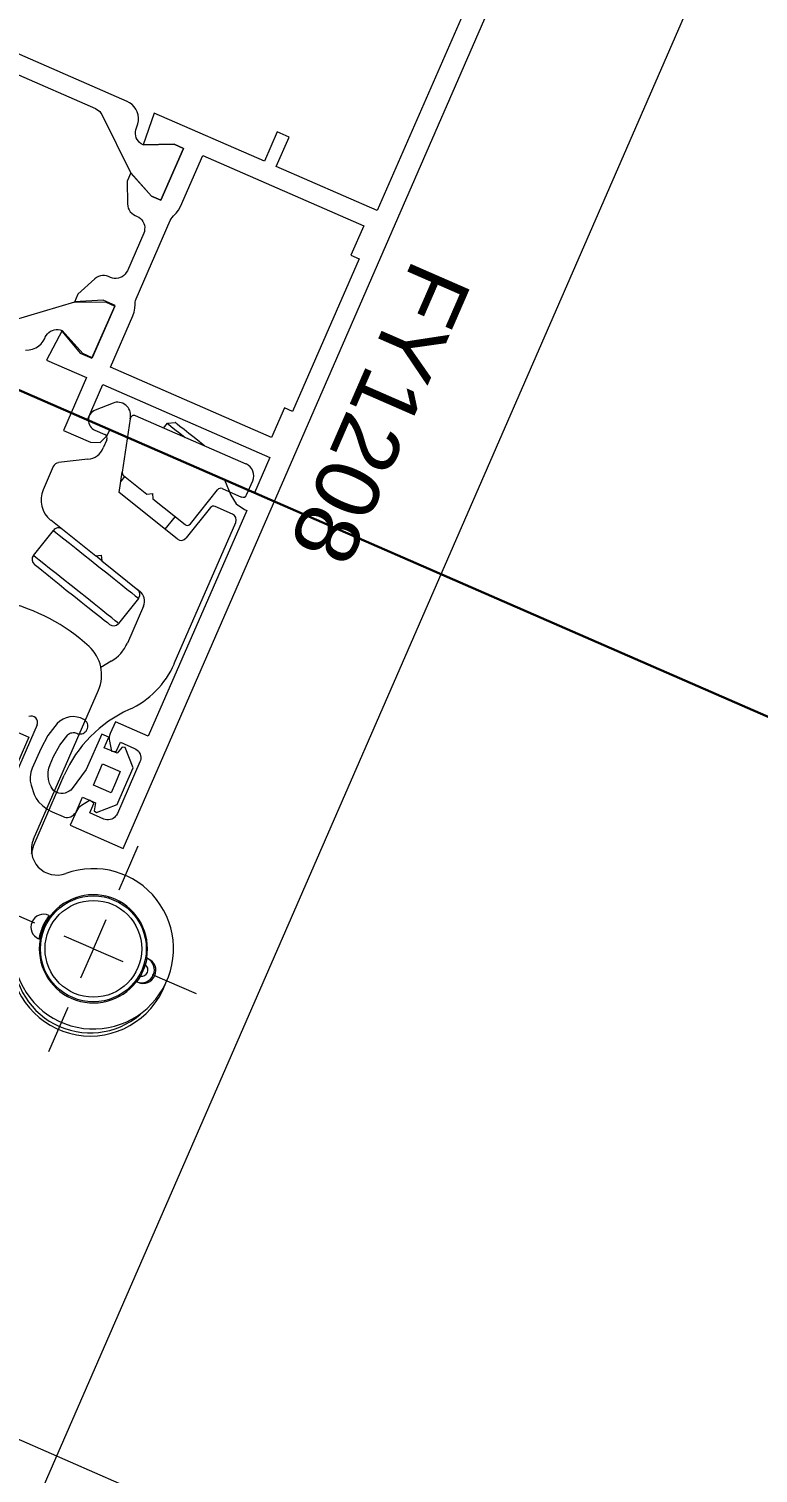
# Model space of a CAD drawing. Header units: millimetres. Extents: x -37281 to 954596, y -59787 to 956680.
# Drawn here: x 8139.1 to 8196, y -9107.6 to -8995.1 of the extents above; entities that cross this region are included whole.
import ezdxf
from ezdxf.enums import TextEntityAlignment as Align

# ---------------------------------------------------------------- set-up
doc = ezdxf.new("R2010")
doc.units = ezdxf.units.MM
doc.header["$MEASUREMENT"] = 0
for name, color, linetype, lineweight in [('0_Pen_No__2', 8, 'Continuous', 15), ('0_Pen_No__7', 7, 'Continuous', 35), ('0_Pen_No__9', 7, 'Continuous', 13), ('New_A-25-M_Wall_Ext_Pen_No__87', 8, 'Continuous', 20), ('New_ArchiCAD Windows_Pen_No__1', 7, 'Continuous', 13)]:
    doc.layers.add(name, color=color, linetype=linetype, lineweight=lineweight)
for name, color, linetype in [('A-15-MG_Structural_Grid', 7, 'Continuous'), ('New_A-25-M_Wall_Ext', 7, 'Continuous'), ('New_ArchiCAD Windows', 7, 'Continuous')]:
    doc.layers.add(name, color=color, linetype=linetype)
doc.layers.add('A-15-MG_Structural_Grid_Pen_No__163', color=7, linetype='Continuous', lineweight=0, true_color=0x750077)
doc.layers.add('New_ArchiCAD Windows_Pen_No__23', color=7, linetype='Continuous', lineweight=30, true_color=0x2a2a2a)
doc.styles.add('GENERATED_STYLE_3', font='')
doc.styles.add('GENERATED_STYLE_4', font='')
doc.styles.get('GENERATED_STYLE_3').set_extended_font_data('Arial')
doc.styles.get('GENERATED_STYLE_4').set_extended_font_data('Swis721 BT')

# ---------------------------------------------------------------- blocks, each defined once
blk = doc.blocks.new('Wall_2_3', base_point=(10092.6, -4631.3))
at = {"layer": 'New_A-25-M_Wall_Ext_Pen_No__87', "linetype": 'Continuous', "flags": 128}
blk.add_lwpolyline([(2234.14, -22653.24), (10092.6, -4631.3)], dxfattribs=at)
blk = doc.blocks.new('Triple Window 19[16]_3')
at = {"layer": 'New_ArchiCAD Windows_Pen_No__1', "linetype": 'Continuous'}
blk.add_line((8223.47, -9142.17), (8049.76, -9066.43), dxfattribs=at)
blk = doc.blocks.new('Triple Window 19[17]_3')
at = {"layer": 'New_ArchiCAD Windows_Pen_No__1', "linetype": 'Continuous'}
blk.add_line((8223.47, -9142.17), (8049.76, -9066.43), dxfattribs=at)
at = {"layer": 'New_ArchiCAD Windows_Pen_No__23', "linetype": 'Continuous'}
blk.add_line((8253.45, -9073.43), (8079.28, -8997.48), dxfattribs=at)
blk = doc.blocks.new('Wall_139_3', base_point=(10165.92, -4712.54))
at = {"layer": 'New_ArchiCAD Windows', "color": 251, "linetype": 'Continuous', "lineweight": 20, "true_color": 0x606060}
for name in ['Triple Window 19[17]_3', 'Triple Window 19[16]_3']:
    blk.add_blockref(name, (0, 0), dxfattribs=at)
blk = doc.blocks.new('Standard grid marker')
at = {"layer": 'A-15-MG_Structural_Grid_Pen_No__163', "linetype": 'Continuous'}
blk.add_circle((31225.95, 0), 500, dxfattribs=at)
at = {"layer": 'A-15-MG_Structural_Grid_Pen_No__163', "style": 'GENERATED_STYLE_4'}
for tag, p in [('AC_MarkerText_1_0', (-500, 41.18)), ('AC_MarkerText_1_1', (31225.95, 41.18))]:
    blk.add_attdef(tag, text='', height=350, rotation=90, dxfattribs=at).set_placement(p, align=Align.MIDDLE_CENTER)

msp = doc.modelspace()

# ---------------------------------------------------------------- linework, layer by layer
at = {"layer": '0_Pen_No__2', "linetype": 'Continuous', "flags": 128}
for points in [[(8144.86, -9022.8), (8157.88, -9028.48), (8156.68, -9031.23), (8154.36, -9030.22), (8154.84, -9031.42), (8155.26, -9032.08), (8155.9, -9032.53), (8156.08, -9032.61), (8148.4, -9050.2), (8145.84, -9049.09), (8145.44, -9049.99), (8145.39, -9050.14), (8145.36, -9050.29), (8145.36, -9050.44), (8145.38, -9050.59), (8145.53, -9051.37), (8145.91, -9051.41), (8146.23, -9050.68), (8147.33, -9051.16), (8147.44, -9051.22), (8147.54, -9051.29), (8147.63, -9051.38), (8147.7, -9051.48), (8147.76, -9051.6), (8147.8, -9051.72), (8147.81, -9051.84), (8147.81, -9051.97), (8147.79, -9052.09), (8147.75, -9052.21), (8145.99, -9056.24), (8145.93, -9056.35), (8145.85, -9056.45), (8145.76, -9056.54), (8145.66, -9056.61), (8145.55, -9056.67), (8145.43, -9056.7), (8145.3, -9056.72), (8145.18, -9056.72), (8145.05, -9056.7), (8144.94, -9056.66), (8143.84, -9056.18), (8144.16, -9055.44), (8143.87, -9055.19), (8143.19, -9055.61), (8143.07, -9055.7), (8142.96, -9055.8), (8142.87, -9055.93), (8142.8, -9056.06), (8142.32, -9057.15), (8146.44, -9058.95), (8178.02, -8986.54)], [(8175.53, -8988), (8166.27, -9009.23), (8158.39, -9005.79), (8159.39, -9003.5), (8158.47, -9003.1), (8157.47, -9005.39), (8148.85, -9001.64), (8148, -9004.1), (8150.41, -9004.06), (8151.15, -9004.38), (8149.39, -9008.42), (8148.66, -9008.1), (8147.04, -9006.3), (8146.76, -9006.94), (8146.79, -9008.71), (8146.8, -9008.88), (8146.84, -9009.03), (8146.91, -9009.18), (8147, -9009.32), (8147.11, -9009.44), (8147.24, -9009.54), (8147.39, -9009.62), (8147.53, -9009.68), (8147.67, -9009.75), (8147.79, -9009.85), (8147.9, -9009.96), (8147.99, -9010.09), (8148.06, -9010.23), (8148.11, -9010.38), (8148.13, -9010.53), (8148.12, -9010.69), (8148.1, -9010.85), (8148.05, -9010.99), (8146.77, -9013.93), (8146.69, -9014.07), (8146.6, -9014.19), (8146.49, -9014.3), (8146.36, -9014.39), (8146.22, -9014.46), (8146.07, -9014.5), (8145.91, -9014.53), (8145.75, -9014.52), (8145.6, -9014.5), (8145.45, -9014.44), (8145.31, -9014.38), (8145.15, -9014.33), (8144.99, -9014.3), (8144.83, -9014.3), (8144.67, -9014.33), (8144.51, -9014.38), (8144.37, -9014.46), (8144.24, -9014.56), (8142.92, -9015.74), (8142.64, -9016.38), (8145.06, -9016.35), (8145.79, -9016.67), (8144.03, -9020.7), (8143.3, -9020.38), (8141.68, -9018.58), (8140.46, -9020.89), (8143.58, -9022.25), (8141.78, -9026.37), (8143.89, -9027.29), (8144.65, -9027.3), (8145.2, -9026.77), (8145.4, -9026.31), (8143.66, -9025.55), (8144.86, -9022.8)], [(8137.85, -8998.47), (8144.28, -9001.28), (8144.4, -9001.34), (8144.52, -9001.42), (8144.62, -9001.52), (8144.71, -9001.63), (8144.78, -9001.75), (8147.03, -9006.32), (8148.66, -9008.1), (8149.39, -9008.42), (8151.15, -9004.38), (8150.41, -9004.06), (8148, -9004.1), (8147.86, -9004.03), (8147.73, -9003.93), (8147.63, -9003.82), (8147.54, -9003.69), (8147.47, -9003.55), (8147.42, -9003.4), (8147.4, -9003.24), (8147.4, -9003.09), (8147.43, -9002.93), (8147.48, -9002.78), (8147.52, -9002.69), (8147.6, -9002.47), (8147.64, -9002.24), (8147.64, -9002), (8147.61, -9001.77), (8147.54, -9001.54), (8147.44, -9001.33), (8147.3, -9001.14), (8147.14, -9000.97), (8146.95, -9000.83), (8146.75, -9000.72), (8129.33, -8993.12)], [(8138.83, -9020.11), (8139.12, -9020.08), (8139.38, -9020.03), (8139.62, -9019.93), (8139.84, -9019.8), (8140.04, -9019.63), (8140.2, -9019.42), (8140.33, -9019.19), (8140.37, -9019.1), (8140.44, -9018.96), (8140.53, -9018.84), (8140.65, -9018.73), (8140.78, -9018.64), (8140.92, -9018.57), (8141.07, -9018.52), (8141.22, -9018.5), (8141.38, -9018.5), (8141.53, -9018.53), (8141.68, -9018.58), (8141.66, -9018.63), (8143.1, -9020.34), (8144.01, -9020.74), (8145.81, -9016.62), (8144.89, -9016.22), (8142.66, -9016.34), (8142.64, -9016.38), (8137.77, -9017.82)], [(8137.36, -9049.53), (8139.09, -9050.29), (8128.3, -9075.04)], [(8146.55, -9054.21), (8147.22, -9052.68), (8146.59, -9051.08), (8146.36, -9051.05), (8145.97, -9051.54), (8144.96, -9051.1)]]:
    msp.add_lwpolyline(points, dxfattribs=at)
msp.add_lwpolyline([(8145.46, -9021.43), (8147.2, -9017.44), (8147.3, -9017.15), (8147.36, -9016.85), (8147.37, -9016.55), (8147.37, -9016.4), (8147.4, -9016.25), (8147.45, -9016.11), (8150.11, -9010.01), (8150.18, -9009.88), (8150.27, -9009.76), (8150.38, -9009.65), (8150.59, -9009.43), (8150.77, -9009.19), (8150.92, -9008.92), (8152.65, -9004.93), (8165.21, -9010.41), (8164.21, -9012.7), (8164.85, -9012.98), (8159.66, -9024.89), (8159.02, -9024.61), (8158.02, -9026.91)], close=True, dxfattribs=at)
at = {"layer": '0_Pen_No__9', "linetype": 'Continuous'}
for p, q in [((8145.66, -9024.24), (8144.27, -9024.78)), ((8146.99, -9025.46), (8146.37, -9029.61)), ((8146.99, -9025.46), (8147.01, -9025.32)), ((8156.03, -9028.99), (8147.41, -9025.23)), ((8144.24, -9026.35), (8145.02, -9026.69)), ((8149.59, -9026.18), (8149.89, -9025.81)), ((8149.89, -9025.81), (8150.49, -9025.74)), ((8145.17, -9027.09), (8144.89, -9027.73)), ((8143.69, -9028.62), (8141.39, -9028.88)), ((8140.99, -9029.18), (8140.2, -9030.99)), ((8146.13, -9031.21), (8146.37, -9029.61)), ((8146.25, -9030.37), (8146.58, -9029.96)), ((8146.48, -9029.89), (8148.3, -9031.34)), ((8150.66, -9034.83), (8146.13, -9031.21)), ((8148.3, -9031.34), (8148.72, -9031.29)), ((8148.72, -9031.29), (8148.77, -9031.71)), ((8151.69, -9033.66), (8153.81, -9030.99)), ((8154.17, -9030.9), (8155.68, -9031.56)), ((8156.07, -9031.4), (8156.55, -9030.3)), ((8148.77, -9031.71), (8151.27, -9033.7)), ((8153.25, -9032.38), (8151.36, -9034.75)), ((8154.97, -9032.89), (8153.61, -9032.29)), ((8140.79, -9033.35), (8144.3, -9036.15)), ((8150.49, -9033.08), (8149.7, -9034.06)), ((8150.43, -9044.55), (8155.23, -9033.55)), ((8139.44, -9036.11), (8141, -9034.16)), ((8144.3, -9036.15), (8144.72, -9036.1)), ((8144.77, -9036.53), (8144.3, -9036.15)), ((8144.72, -9036.1), (8144.77, -9036.53)), ((8144.77, -9036.53), (8147.73, -9038.89)), ((8147.64, -9039.46), (8146.08, -9041.41)), ((8148.02, -9040.07), (8146.77, -9042.95)), ((8145.5, -9044.36), (8144.7, -9044.84)), ((8139.45, -9058.23), (8144.51, -9046.62)), ((8139.73, -9049.33), (8135.15, -9059.84)), ((8139.47, -9058.69), (8141.84, -9053.25)), ((8146.12, -9062.19), (8147.62, -9058.76)), ((8145.32, -9062.73), (8145.28, -9062.82)), ((8139.54, -9064.78), (8136.1, -9063.28)), ((8146.23, -9063.23), (8146.29, -9063.12)), ((8140.23, -9065.08), (8140.16, -9065.05)), ((8140.65, -9064.17), (8140.76, -9064.22)), ((8144.12, -9066.78), (8145.12, -9064.49)), ((8139.96, -9066.05), (8139.85, -9066.01)), ((8144.12, -9066.78), (8141.83, -9065.78)), ((8144.12, -9066.78), (8143.12, -9069.07)), ((8144.12, -9066.78), (8146.41, -9067.78)), ((8148.28, -9067.5), (8148.39, -9067.55)), ((8147.6, -9069.38), (8147.49, -9069.33)), ((8148.71, -9068.78), (8152.14, -9070.27)), ((8142.12, -9071.36), (8140.62, -9074.8))]:
    msp.add_line(p, q, dxfattribs=at)
at = {"layer": '0_Pen_No__9', "linetype": 'Continuous', "flags": 128}
for points in [[(8149.89, -9025.82), (8149.99, -9025.89), (8150.19, -9026.05), (8150.48, -9026.29), (8150.86, -9026.59), (8151.27, -9026.91)], [(8152.79, -9027.57), (8152.4, -9027.26), (8151.98, -9026.93), (8151.56, -9026.6), (8151.19, -9026.3), (8150.87, -9026.05), (8150.65, -9025.87), (8150.52, -9025.76), (8150.49, -9025.74)], [(8141, -9034.16), (8141.04, -9034.19), (8141.19, -9034.32), (8141.46, -9034.53), (8141.82, -9034.81), (8142.26, -9035.17), (8142.77, -9035.58), (8143.34, -9036.03), (8143.94, -9036.51), (8144.55, -9036.99), (8145.16, -9037.48), (8145.74, -9037.94), (8146.26, -9038.36), (8146.73, -9038.73), (8147.11, -9039.03), (8147.39, -9039.26), (8147.57, -9039.4), (8147.64, -9039.46)], [(8144.18, -9039.89), (8143.6, -9039.43), (8143, -9038.95), (8142.38, -9038.46), (8141.78, -9037.98), (8141.22, -9037.53), (8140.7, -9037.12), (8140.26, -9036.77), (8139.9, -9036.48), (8139.64, -9036.27), (8139.48, -9036.15), (8139.44, -9036.11)], [(8139.52, -9036.82), (8139.6, -9036.88), (8139.8, -9037.04), (8140.09, -9037.27), (8140.48, -9037.58), (8140.94, -9037.95), (8141.46, -9038.36), (8142.01, -9038.81), (8142.59, -9039.26), (8143.16, -9039.72), (8143.7, -9040.15)], [(8143.7, -9040.15), (8144.19, -9040.54), (8144.62, -9040.88), (8144.96, -9041.16), (8145.21, -9041.35), (8145.35, -9041.46), (8145.38, -9041.49)], [(8146.08, -9041.41), (8146.01, -9041.35), (8145.83, -9041.21), (8145.55, -9040.98), (8145.17, -9040.68), (8144.71, -9040.31), (8144.18, -9039.89)], [(8144.96, -9051.1), (8145.32, -9050.28), (8144.77, -9050.04), (8143.57, -9052.79), (8142.47, -9054.27), (8142.36, -9054.4), (8142.23, -9054.5), (8142.08, -9054.58), (8141.93, -9054.64), (8141.76, -9054.67), (8141.59, -9054.67), (8141.43, -9054.65), (8141.27, -9054.6), (8141.12, -9054.52), (8140.99, -9054.42), (8140.83, -9054.16), (8140.7, -9053.89), (8140.62, -9053.59), (8140.59, -9053.29), (8140.6, -9052.99), (8140.65, -9052.69), (8140.75, -9052.41), (8141.02, -9051.78), (8141.5, -9050.9), (8142.12, -9050.11), (8142.19, -9050.04), (8142.27, -9049.99), (8142.35, -9049.95), (8142.45, -9049.93), (8142.54, -9049.92), (8142.64, -9049.92), (8142.73, -9049.94), (8142.82, -9049.98), (8142.91, -9050.01), (8143.02, -9050.03), (8143.12, -9050.03), (8143.22, -9050.02), (8143.32, -9049.99), (8143.41, -9049.94), (8143.49, -9049.87), (8143.56, -9049.8), (8143.62, -9049.71), (8143.66, -9049.61), (8143.68, -9049.51), (8143.69, -9049.41), (8143.68, -9049.31), (8143.65, -9049.21), (8143.6, -9049.11), (8143.54, -9049.03), (8143.46, -9048.96), (8143.38, -9048.9), (8143.12, -9048.78), (8142.85, -9048.71), (8142.57, -9048.68), (8142.28, -9048.7), (8142.01, -9048.77), (8141.75, -9048.88), (8141.51, -9049.03), (8141.3, -9049.22), (8140.57, -9050.15), (8140.01, -9051.19), (8139.35, -9052.7), (8139.24, -9053.02), (8139.19, -9053.36), (8139.19, -9053.7), (8139.26, -9054.03), (8139.5, -9054.75), (8139.65, -9055.06), (8139.85, -9055.33), (8140.17, -9055.64), (8140.52, -9055.9), (8140.91, -9056.1), (8141.75, -9056.47), (8141.86, -9056.51), (8141.99, -9056.53), (8142.11, -9056.53), (8142.24, -9056.51), (8142.36, -9056.48), (8142.47, -9056.42), (8142.57, -9056.35), (8142.66, -9056.26), (8142.74, -9056.16), (8142.8, -9056.05), (8143.28, -9054.95), (8144.29, -9055.39), (8144.19, -9056.02), (8144.37, -9056.16), (8145.97, -9055.54), (8146.55, -9054.21)], [(8139.3, -9059.34), (8139.31, -9059.25), (8139.47, -9058.69)], [(8140.27, -9065), (8140.21, -9065.03), (8140.16, -9065.05)]]:
    msp.add_lwpolyline(points, dxfattribs=at)
msp.add_lwpolyline([(8145.84, -9053.84), (8145.5, -9054.61), (8144.12, -9054.01), (8144.84, -9052.36), (8146.22, -9052.96)], close=True, dxfattribs=at)
at = {"layer": '0_Pen_No__9', "linetype": 'Continuous'}
for radius in [4.13, 3.77]:
    msp.add_circle((8144.12, -9066.78), radius, dxfattribs=at)
for centre, radius, start, end in [((8146.02, -9025.17), 1, 351.4404, 111.4404), ((8144.58, -9025.58), 0.85, 111.4404, 246.4404), ((8147.29, -9025.5), 0.3, 66.4404, 171.4404), ((8144.9, -9026.97), 0.3, 336.4404, 66.4404), ((8143.52, -9027.13), 1.5, 276.4404, 336.4404), ((8141.45, -9029.38), 0.5, 96.4404, 156.4404), ((8155.63, -9029.9), 1, 336.4404, 66.4404), ((8146.66, -9029.65), 0.3, 171.4404, 231.4404), ((8142.03, -9031.79), 2, 156.4404, 231.4404), ((8154.05, -9031.18), 0.3, 66.4404, 141.4404), ((8153.49, -9032.57), 0.3, 66.4404, 141.4404), ((8155.8, -9031.28), 0.3, 246.4404, 336.4404), ((8154.77, -9033.35), 0.5, 336.4404, 66.4404), ((8141.39, -9034.47), 0.5, 51.4404, 141.4404), ((8151.45, -9033.47), 0.3, 231.4404, 321.4404), ((8150.97, -9034.44), 0.5, 231.4404, 321.4404), ((8139.83, -9036.42), 0.5, 141.4404, 231.4404), ((8147.25, -9039.14), 0.5, 321.4404, 51.4404), ((8147.11, -9039.67), 1, 336.4404, 51.4404), ((8133.67, -9054.29), 15, 47.6182, 76.4404), ((8145.69, -9041.1), 0.5, 231.4404, 321.4404), ((8141.76, -9045.42), 3, 336.4404, 47.6182), ((8144.02, -9041.75), 3, 299.5705, 336.4404), ((8144.02, -9041.75), 7, 294.2721, 336.4404), ((8151.01, -9057.25), 10, 114.2721, 156.4404), ((8139.27, -9049.13), 0.5, 336.4404, 111.4404), ((8141.28, -9059.03), 2, 156.4404, 290.1425), ((8144.12, -9066.78), 6.25, 181.4022, 110.1425), ((8144.12, -9066.78), 4.22, 350.1315, 142.7494), ((8140.25, -9065.09), 1, 66.4404, 246.4404), ((8144.12, -9066.78), 4.32, 156.4404, 169.809), ((8144.12, -9066.78), 4.25, 142.8315, 170.0494), ((8144.12, -9066.78), 4.32, 143.0719, 156.4404), ((8144.12, -9066.78), 4.22, 170.1315, 322.7494), ((8143.88, -9067.33), 6, 178.4862, 246.4404), ((8143.88, -9067.33), 6.25, 180.9283, 339.1917), ((8144.12, -9066.78), 4.25, 322.8315, 350.0494), ((8147.88, -9068.42), 1, 248.205, 64.6758), ((8148, -9068.47), 1, 246.4404, 66.4404), ((8147.88, -9068.42), 0.5, 260.5934, 52.2874), ((8143.88, -9067.33), 6, 246.4404, 314.3946)]:
    msp.add_arc(centre, radius, start, end, dxfattribs=at)

# ---------------------------------------------------------------- block references
at = {"layer": 'A-15-MG_Structural_Grid', "color": 8, "linetype": 'Continuous', "lineweight": 15, "zscale": 1000, "rotation": 246.440411583993}
msp.add_blockref('Standard grid marker', (20514.68, 19955.36), dxfattribs=at)
at = {"layer": 'New_A-25-M_Wall_Ext', "color": 250, "lineweight": 50, "true_color": 0x2a2a2a}
for name, p in [('Wall_139_3', (10165.92, -4712.54)), ('Wall_2_3', (10092.6, -4631.3))]:
    msp.add_blockref(name, p, dxfattribs=at)

# ---------------------------------------------------------------- texts
at = {"layer": '0_Pen_No__7', "linetype": 'Continuous', "insert": (8169.04, -9012.83), "char_height": 5, "attachment_point": 7, "rotation": 246.4404, "style": 'GENERATED_STYLE_3'}
msp.add_mtext('\\A1;{\\fArial|b0|i0|c0|p34;FY1208}', dxfattribs=at)

doc.saveas('drawing.dxf')
